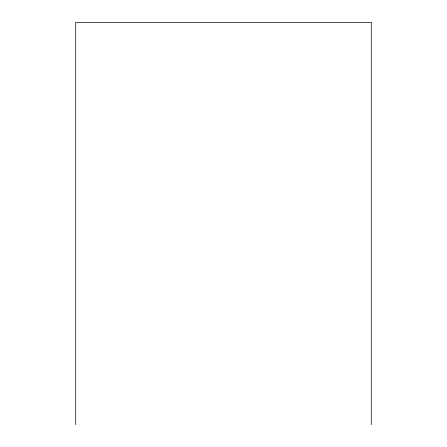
<?xml version="1.0" encoding="UTF-8"?>
<svg xmlns="http://www.w3.org/2000/svg" width="447" height="447" viewBox="0 0 447 447"><rect width="100%" height="100%" fill="white"/><g stroke="black" fill="none" stroke-linecap="round" stroke-linejoin="round"><path stroke-width="0.67" d="M371.284 424.65L371.284 22.35L75.716 22.35L75.716 424.65"/></g></svg>
